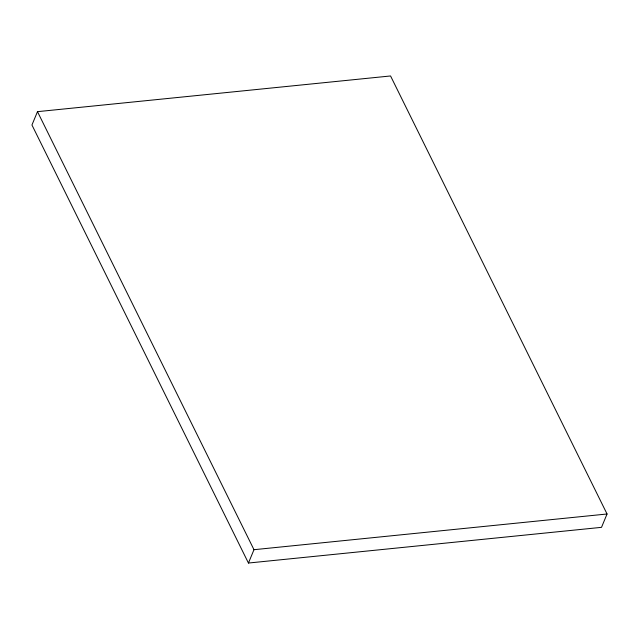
<?xml version="1.0" encoding="UTF-8"?>
<svg xmlns="http://www.w3.org/2000/svg" width="639" height="639" viewBox="0 0 639 639"><rect width="100%" height="100%" fill="white"/><g stroke="black" fill="none" stroke-linecap="round" stroke-linejoin="round"><path stroke-width="0.96" d="M37.485 111.657L31.95 125.004L248.443 563.039L601.515 527.343L607.05 513.996L390.557 75.961L37.485 111.657L253.979 549.7L248.443 563.039M253.979 549.7L607.05 513.996"/></g></svg>
